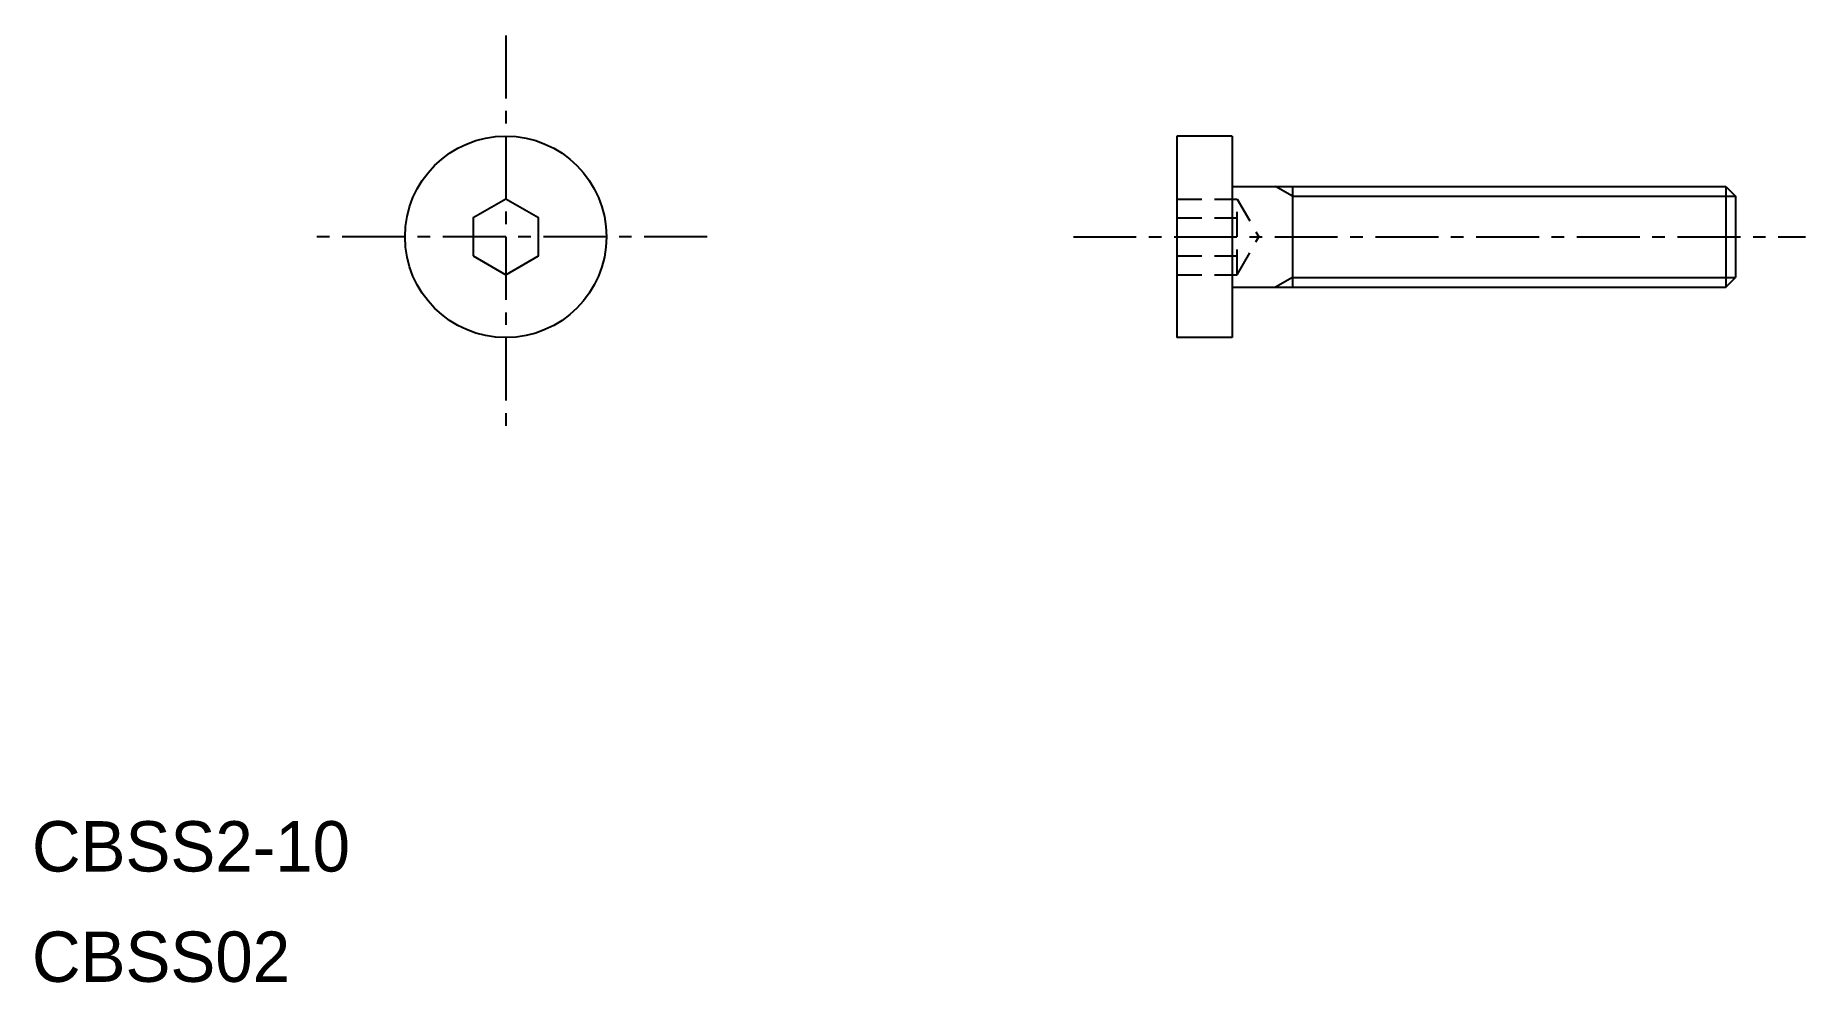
# Model space of a CAD drawing. Extents: x 12.7 to 47.8, y 18.7 to 37.5.
import ezdxf

# ---------------------------------------------------------------- set-up
doc = ezdxf.new("R2010")
doc.units = 0
doc.linetypes.add('CENTER', pattern=[2, 1.25, -0.25, 0.25, -0.25])
doc.linetypes.add('DASHED', pattern=[0.75, 0.5, -0.25])
doc.layers.get('0').update_dxf_attribs({"linetype": 'CONTINUOUS'})
doc.layers.add('CENTER', color=1, linetype='CENTER')

msp = doc.modelspace()

# ---------------------------------------------------------------- linework, layer by layer
at = {"color": 7, "linetype": 'CONTINUOUS'}
for p, q in [((35.348, 35.471), (35.348, 31.471)), ((36.448, 35.471), (35.348, 35.471)), ((36.448, 35.471), (36.448, 31.471)), ((36.448, 34.471), (46.253, 34.471)), ((37.648, 34.471), (37.648, 32.471)), ((46.253, 34.471), (46.253, 32.471)), ((46.253, 34.471), (46.448, 34.276)), ((46.448, 34.276), (46.448, 32.665)), ((36.448, 32.471), (46.253, 32.471)), ((46.253, 32.471), (46.448, 32.665)), ((36.448, 31.471), (35.348, 31.471))]:
    msp.add_line(p, q, dxfattribs=at)
at = {"color": 3, "linetype": 'CONTINUOUS'}
for p, q in [((37.648, 34.276), (37.31, 34.471)), ((37.648, 34.276), (46.448, 34.276)), ((37.648, 32.665), (37.31, 32.471)), ((37.648, 32.665), (46.448, 32.665))]:
    msp.add_line(p, q, dxfattribs=at)
at = {"color": 3, "linetype": 'DASHED'}
for p, q in [((35.348, 34.221), (36.548, 34.221)), ((36.548, 32.72), (36.548, 34.221)), ((36.548, 34.221), (36.981, 33.471)), ((35.348, 33.846), (36.548, 33.846)), ((36.548, 32.72), (36.981, 33.471)), ((35.348, 33.095), (36.548, 33.095)), ((35.348, 32.72), (36.548, 32.72))]:
    msp.add_line(p, q, dxfattribs=at)
at = {"color": 7, "linetype": 'CONTINUOUS'}
msp.add_lwpolyline([(21.371, 33.095), (22.021, 32.72), (22.671, 33.095), (22.671, 33.846), (22.021, 34.221), (21.371, 33.846)], close=True, dxfattribs=at)
msp.add_circle((22.021, 33.471), 2, dxfattribs=at)
at = {"layer": 'CENTER', "color": 1, "linetype": 'CENTER'}
for p, q in [((22.021, 37.471), (22.021, 29.471)), ((26.021, 33.471), (18.021, 33.471)), ((33.295, 33.471), (47.839, 33.471))]:
    msp.add_line(p, q, dxfattribs=at)

# ---------------------------------------------------------------- texts
at = {"color": 7, "linetype": 'CONTINUOUS'}
for s, p in [('CBSS2-10', (12.611, 20.869)), ('CBSS02', (12.611, 18.678))]:
    msp.add_text(s, height=1, dxfattribs=at).set_placement(p)

doc.saveas('drawing.dxf')
